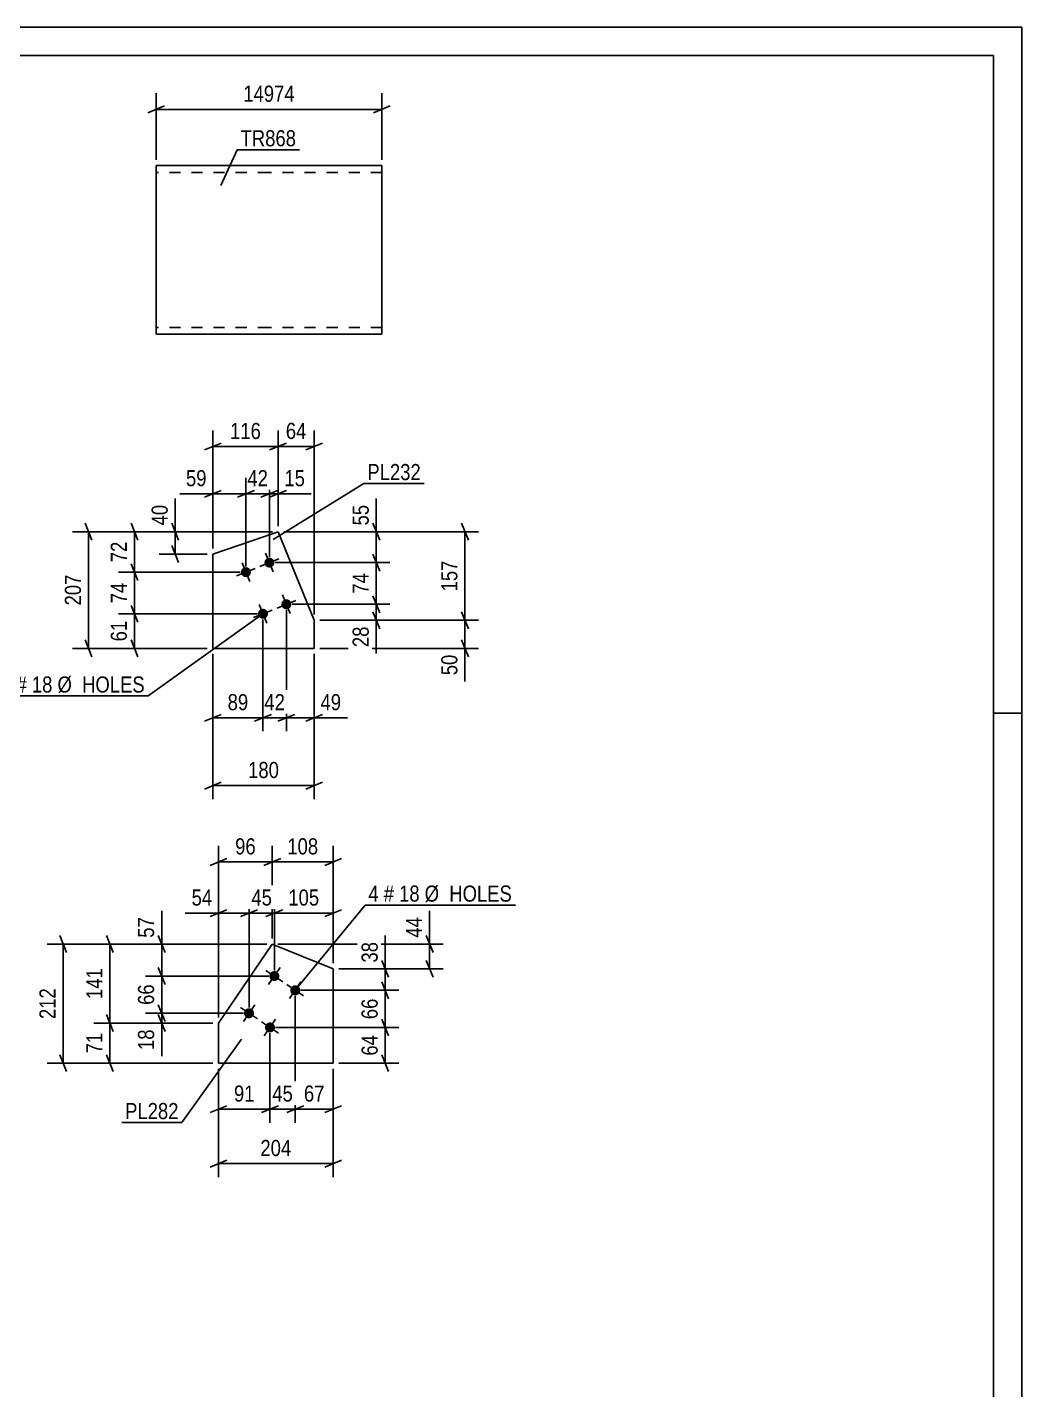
# Model space of a CAD drawing. Header units: millimetres. Extents: x 0 to 594, y 0 to 420.
# Drawn here: x 417.2 to 594, y 177.7 to 420 of the extents above; entities that cross this region are included whole.
import ezdxf

# ---------------------------------------------------------------- set-up
doc = ezdxf.new("R2010")
doc.units = ezdxf.units.MM
doc.linetypes.add('DXK_LINE_DOT2', pattern=[3.9198, 1.9599, -1.9599])
doc.styles.add('Arial Narrow', font='ARIALN.TTF', dxfattribs={"height": 0.2})

# ---------------------------------------------------------------- blocks, each defined once
blk = doc.blocks.new('Unknown-814564987-1163')
at = {"color": 5, "linetype": 'Continuous'}
for p, q in [((594, 420), (0, 420)), ((594, 0), (594, 420)), ((589, 415), (5, 415)), ((589, 5), (589, 415)), ((594, 298), (589, 298))]:
    blk.add_line(p, q, dxfattribs=at)
blk = doc.blocks.new('Part-814564987-10529 - 10528')
at = {"color": 2, "linetype": 'Continuous'}
for p, q in [((461.78, 330.29), (450.19, 326.32)), ((468.2, 314.55), (461.78, 330.29)), ((450.19, 326.32), (450.19, 309.55)), ((468.2, 309.55), (468.2, 314.55)), ((450.19, 309.55), (468.2, 309.55))]:
    blk.add_line(p, q, dxfattribs=at)
blk = doc.blocks.new('Bolt-814564987-10530 - 10528')
at = {"linetype": 'Continuous'}
for points in [[(460.58, 323.97, -1), (459.9, 325.63, -1)], [(456.41, 322.27, -1), (455.73, 323.93, -1)], [(463.6, 316.56, -1), (462.92, 318.23, -1)], [(459.44, 314.86, -1), (458.76, 316.53, -1)]]:
    blk.add_hatch(color=1, dxfattribs=at).paths.add_polyline_path(points)
at = {"color": 1, "linetype": 'Continuous'}
for p, q in [((455.39, 324.77), (456.75, 321.43)), ((461.91, 325.48), (458.57, 324.12)), ((459.56, 326.47), (460.92, 323.13)), ((457.74, 323.78), (454.41, 322.42)), ((464.93, 318.07), (461.6, 316.71)), ((462.58, 319.06), (463.94, 315.73)), ((460.76, 316.37), (457.43, 315.01)), ((458.42, 317.36), (459.78, 314.03))]:
    blk.add_line(p, q, dxfattribs=at)
blk = doc.blocks.new('Part-814564987-10539 - 10538')
at = {"color": 2, "linetype": 'Continuous'}
for p, q in [((451.19, 242.92), (460.76, 256.97)), ((460.76, 256.97), (471.58, 252.55)), ((471.58, 252.55), (471.58, 235.78)), ((451.19, 242.92), (451.19, 235.78)), ((451.19, 235.78), (471.58, 235.78))]:
    blk.add_line(p, q, dxfattribs=at)
blk = doc.blocks.new('Bolt-814564987-10540 - 10538')
at = {"linetype": 'Continuous'}
for points in [[(461.63, 252.02, -1), (460.61, 250.54, -1)], [(465.35, 249.49, -1), (464.33, 248, -1)], [(457.13, 245.41, -1), (456.11, 243.92, -1)], [(460.85, 242.88, -1), (459.83, 241.39, -1)]]:
    blk.add_hatch(color=1, dxfattribs=at).paths.add_polyline_path(points)
at = {"color": 1, "linetype": 'Continuous'}
for p, q in [((459.63, 252.29), (462.61, 250.27)), ((460.11, 249.79), (462.13, 252.77)), ((463.35, 249.76), (466.33, 247.74)), ((463.83, 247.26), (465.85, 250.24)), ((455.13, 245.68), (458.11, 243.65)), ((455.61, 243.18), (457.63, 246.15)), ((458.85, 243.15), (461.83, 241.12)), ((459.33, 240.65), (461.35, 243.62))]:
    blk.add_line(p, q, dxfattribs=at)
blk = doc.blocks.new('Part-814564987-10514 - 10513')
at = {"color": 2, "linetype": 'Continuous'}
for p, q in [((460.12, 395.4), (440.12, 395.4)), ((440.12, 367.8), (440.12, 395.4)), ((480.22, 395.4), (460.22, 395.4)), ((480.22, 395.4), (480.22, 365.4)), ((440.12, 367.8), (440.12, 365.4)), ((460.12, 365.4), (440.12, 365.4)), ((480.22, 365.4), (460.22, 365.4))]:
    blk.add_line(p, q, dxfattribs=at)
at = {"color": 7, "linetype": 'DXK_LINE_DOT2'}
for p, q in [((460.12, 394.2), (440.12, 394.2)), ((480.22, 394.2), (460.22, 394.2)), ((440.12, 365.58), (440.12, 367.8)), ((440.12, 366.6), (440.12, 366.69)), ((460.12, 366.6), (440.12, 366.6)), ((480.22, 366.6), (460.22, 366.6)), ((480.22, 366.6), (480.22, 366.69))]:
    blk.add_line(p, q, dxfattribs=at)
blk = doc.blocks.new('StraightDimension-814564987-11220 - 10528')
at = {"color": 7, "linetype": 'Continuous'}
for p, q in [((450.19, 327.32), (450.19, 348.28)), ((461.78, 331.29), (461.78, 348.28)), ((448.69, 344.83), (451.69, 346.03)), ((450.19, 345.43), (461.78, 345.43)), ((463.28, 346.03), (460.28, 344.83))]:
    blk.add_line(p, q, dxfattribs=at)
at = {"color": 0}
blk.add_wipeout([(459.33, 346.18), (459.33, 350.38), (452.65, 350.38), (452.65, 346.18)], dxfattribs=at)
at = {"color": 3, "style": 'Arial Narrow'}
blk.add_text('116', height=2.863, dxfattribs=at).set_placement((453.25, 346.78))
blk = doc.blocks.new('StraightDimension-814564987-11233 - 10528')
at = {"color": 7, "linetype": 'Continuous'}
for p, q in [((460.78, 330.29), (440.66, 330.29)), ((442.91, 331.79), (444.11, 328.79)), ((443.51, 326.32), (443.51, 330.29)), ((444.11, 324.82), (442.91, 327.82)), ((449.19, 326.32), (440.66, 326.32))]:
    blk.add_line(p, q, dxfattribs=at)
at = {"color": 0}
blk.add_wipeout([(442.76, 335.67), (438.56, 335.67), (438.56, 330.81), (442.76, 330.81)], dxfattribs=at)
at = {"color": 7, "linetype": 'Continuous'}
blk.add_line((443.51, 330.29), (443.51, 336.19), dxfattribs=at)
blk.add_line((443.51, 330.29), (443.51, 336.19), dxfattribs=at)
at = {"color": 3, "style": 'Arial Narrow'}
blk.add_text('40', height=2.863, rotation=90.0002, dxfattribs=at).set_placement((442.16, 331.41))
blk = doc.blocks.new('StraightDimension-814564987-11225 - 10528')
at = {"color": 7, "linetype": 'Continuous'}
for p, q in [((450.19, 308.55), (450.19, 282.74)), ((468.2, 308.55), (468.2, 282.74)), ((451.69, 285.74), (448.69, 284.54)), ((450.19, 285.14), (468.2, 285.14)), ((466.7, 284.54), (469.7, 285.74))]:
    blk.add_line(p, q, dxfattribs=at)
at = {"color": 0}
blk.add_wipeout([(462.54, 285.89), (462.54, 290.09), (455.86, 290.09), (455.86, 285.89)], dxfattribs=at)
at = {"color": 3, "style": 'Arial Narrow'}
blk.add_text('180', height=2.863, dxfattribs=at).set_placement((456.46, 286.49))
blk = doc.blocks.new('StraightDimension-814564987-11219 - 10528')
at = {"color": 7, "linetype": 'Continuous'}
for p, q in [((461.78, 331.29), (461.78, 348.28)), ((468.2, 315.55), (468.2, 348.28)), ((460.28, 344.83), (463.28, 346.03)), ((461.78, 345.43), (468.2, 345.43)), ((469.7, 346.03), (466.7, 344.83))]:
    blk.add_line(p, q, dxfattribs=at)
at = {"color": 0}
blk.add_wipeout([(467.42, 346.18), (467.42, 350.38), (462.56, 350.38), (462.56, 346.18)], dxfattribs=at)
at = {"color": 3, "style": 'Arial Narrow'}
blk.add_text('64', height=2.863, dxfattribs=at).set_placement((463.16, 346.78))
blk = doc.blocks.new('StraightDimension-814564987-11257 - 10528')
at = {"color": 7, "linetype": 'Continuous'}
for p, q in [((460.78, 330.29), (433.4, 330.29)), ((435.65, 331.79), (436.85, 328.79)), ((436.25, 323.1), (436.25, 330.29)), ((455.07, 323.1), (433.4, 323.1)), ((436.85, 321.6), (435.65, 324.6))]:
    blk.add_line(p, q, dxfattribs=at)
at = {"color": 0}
blk.add_wipeout([(435.5, 329.12), (431.3, 329.12), (431.3, 324.27), (435.5, 324.27)], dxfattribs=at)
at = {"color": 3, "style": 'Arial Narrow'}
blk.add_text('72', height=2.863, rotation=90.0002, dxfattribs=at).set_placement((434.9, 324.87))
blk = doc.blocks.new('StraightDimension-814564987-11258 - 10528')
at = {"color": 7, "linetype": 'Continuous'}
for p, q in [((455.07, 323.1), (433.4, 323.1)), ((435.65, 324.6), (436.85, 321.6)), ((436.25, 315.69), (436.25, 323.1)), ((458.1, 315.69), (433.4, 315.69)), ((436.85, 314.19), (435.65, 317.19))]:
    blk.add_line(p, q, dxfattribs=at)
at = {"color": 0}
blk.add_wipeout([(435.5, 321.82), (431.3, 321.82), (431.3, 316.97), (435.5, 316.97)], dxfattribs=at)
at = {"color": 3, "style": 'Arial Narrow'}
blk.add_text('74', height=2.863, rotation=90.0002, dxfattribs=at).set_placement((434.9, 317.57))
blk = doc.blocks.new('StraightDimension-814564987-16255 - 10528')
at = {"color": 7, "linetype": 'Continuous'}
for p, q in [((460.24, 325.8), (460.24, 339.88)), ((461.78, 331.29), (461.78, 339.88)), ((458.74, 336.43), (461.74, 337.63)), ((460.24, 337.03), (461.78, 337.03)), ((463.28, 337.63), (460.28, 336.43))]:
    blk.add_line(p, q, dxfattribs=at)
at = {"color": 0}
blk.add_wipeout([(467.16, 337.78), (467.16, 341.98), (462.31, 341.98), (462.31, 337.78)], dxfattribs=at)
at = {"color": 7, "linetype": 'Continuous'}
blk.add_line((461.78, 337.03), (467.69, 337.03), dxfattribs=at)
blk.add_line((461.78, 337.03), (467.69, 337.03), dxfattribs=at)
at = {"color": 3, "style": 'Arial Narrow'}
blk.add_text('15', height=2.863, dxfattribs=at).set_placement((462.91, 338.38))
blk = doc.blocks.new('StraightDimension-814564987-11259 - 10528')
at = {"color": 7, "linetype": 'Continuous'}
for p, q in [((458.1, 315.69), (433.4, 315.69)), ((435.65, 317.19), (436.85, 314.19)), ((436.25, 309.55), (436.25, 315.69)), ((436.85, 308.05), (435.65, 311.05)), ((449.19, 309.55), (433.4, 309.55))]:
    blk.add_line(p, q, dxfattribs=at)
at = {"color": 0}
blk.add_wipeout([(435.5, 315.05), (431.3, 315.05), (431.3, 310.19), (435.5, 310.19)], dxfattribs=at)
at = {"color": 3, "style": 'Arial Narrow'}
blk.add_text('61', height=2.863, rotation=90.0002, dxfattribs=at).set_placement((434.9, 310.79))
blk = doc.blocks.new('StraightDimension-814564987-11277 - 10528')
at = {"color": 7, "linetype": 'Continuous'}
for p, q in [((460.78, 330.29), (425.24, 330.29)), ((428.69, 328.79), (427.49, 331.79)), ((428.09, 309.55), (428.09, 330.29)), ((427.49, 311.05), (428.69, 308.05)), ((449.19, 309.55), (425.24, 309.55))]:
    blk.add_line(p, q, dxfattribs=at)
at = {"color": 0}
blk.add_wipeout([(427.34, 323.26), (423.14, 323.26), (423.14, 316.58), (427.34, 316.58)], dxfattribs=at)
at = {"color": 3, "style": 'Arial Narrow'}
blk.add_text('207', height=2.863, rotation=90.0002, dxfattribs=at).set_placement((426.74, 317.18))
blk = doc.blocks.new('StraightDimension-814564987-16184 - 10528')
at = {"color": 7, "linetype": 'Continuous'}
for p, q in [((463.26, 316.39), (463.26, 294.8)), ((468.2, 308.55), (468.2, 294.8)), ((461.76, 296.6), (464.76, 297.8)), ((463.26, 297.2), (468.2, 297.2)), ((469.7, 297.8), (466.7, 296.6))]:
    blk.add_line(p, q, dxfattribs=at)
at = {"color": 0}
blk.add_wipeout([(473.58, 297.95), (473.58, 302.15), (468.73, 302.15), (468.73, 297.95)], dxfattribs=at)
at = {"color": 7, "linetype": 'Continuous'}
blk.add_line((468.2, 297.2), (474.11, 297.2), dxfattribs=at)
blk.add_line((468.2, 297.2), (474.11, 297.2), dxfattribs=at)
at = {"color": 3, "style": 'Arial Narrow'}
blk.add_text('49', height=2.863, dxfattribs=at).set_placement((469.33, 298.55))
blk = doc.blocks.new('StraightDimension-814564987-16185 - 10528')
at = {"color": 7, "linetype": 'Continuous'}
for p, q in [((463.26, 316.39), (463.26, 294.8)), ((459.1, 314.69), (459.1, 294.8)), ((457.6, 296.6), (460.6, 297.8)), ((459.1, 297.2), (463.26, 297.2)), ((464.76, 297.8), (461.76, 296.6))]:
    blk.add_line(p, q, dxfattribs=at)
at = {"color": 0}
blk.add_wipeout([(463.61, 297.95), (463.61, 302.15), (458.75, 302.15), (458.75, 297.95)], dxfattribs=at)
at = {"color": 3, "style": 'Arial Narrow'}
blk.add_text('42', height=2.863, dxfattribs=at).set_placement((459.35, 298.55))
blk = doc.blocks.new('StraightDimension-814564987-16186 - 10528')
at = {"color": 7, "linetype": 'Continuous'}
for p, q in [((459.1, 314.69), (459.1, 294.8)), ((450.19, 308.55), (450.19, 294.8)), ((448.69, 296.6), (451.69, 297.8)), ((450.19, 297.2), (459.1, 297.2)), ((460.6, 297.8), (457.6, 296.6))]:
    blk.add_line(p, q, dxfattribs=at)
at = {"color": 0}
blk.add_wipeout([(457.07, 297.95), (457.07, 302.15), (452.22, 302.15), (452.22, 297.95)], dxfattribs=at)
at = {"color": 3, "style": 'Arial Narrow'}
blk.add_text('89', height=2.863, dxfattribs=at).set_placement((452.82, 298.55))
blk = doc.blocks.new('StraightDimension-814564987-16206 - 10528')
at = {"color": 7, "linetype": 'Continuous'}
for p, q in [((462.78, 330.29), (497.41, 330.29)), ((495.61, 328.79), (494.41, 331.79)), ((495.01, 314.55), (495.01, 330.29)), ((494.41, 316.05), (495.61, 313.05)), ((469.2, 314.55), (497.41, 314.55))]:
    blk.add_line(p, q, dxfattribs=at)
at = {"color": 0}
blk.add_wipeout([(494.26, 325.76), (490.06, 325.76), (490.06, 319.08), (494.26, 319.08)], dxfattribs=at)
at = {"color": 3, "style": 'Arial Narrow'}
blk.add_text('157', height=2.863, rotation=90.0002, dxfattribs=at).set_placement((493.66, 319.68))
blk = doc.blocks.new('StraightDimension-814564987-16207 - 10528')
at = {"color": 7, "linetype": 'Continuous'}
for p, q in [((494.41, 316.05), (495.61, 313.05)), ((469.2, 314.55), (497.41, 314.55)), ((495.01, 309.55), (495.01, 314.55)), ((495.61, 308.05), (494.41, 311.05)), ((469.2, 309.55), (497.41, 309.55))]:
    blk.add_line(p, q, dxfattribs=at)
at = {"color": 0}
blk.add_wipeout([(494.26, 309.02), (490.06, 309.02), (490.06, 304.17), (494.26, 304.17)], dxfattribs=at)
at = {"color": 7, "linetype": 'Continuous'}
blk.add_line((495.01, 309.55), (495.01, 303.64), dxfattribs=at)
blk.add_line((495.01, 309.55), (495.01, 303.64), dxfattribs=at)
at = {"color": 3, "style": 'Arial Narrow'}
blk.add_text('50', height=2.863, rotation=90.0002, dxfattribs=at).set_placement((493.66, 304.77))
blk = doc.blocks.new('StraightDimension-814564987-16223 - 10528')
at = {"color": 7, "linetype": 'Continuous'}
for p, q in [((462.78, 330.29), (481.65, 330.29)), ((478.65, 331.79), (479.85, 328.79)), ((479.25, 324.8), (479.25, 330.29)), ((461.24, 324.8), (481.65, 324.8)), ((479.85, 323.3), (478.65, 326.3))]:
    blk.add_line(p, q, dxfattribs=at)
at = {"color": 0}
blk.add_wipeout([(478.5, 335.67), (474.3, 335.67), (474.3, 330.81), (478.5, 330.81)], dxfattribs=at)
at = {"color": 7, "linetype": 'Continuous'}
blk.add_line((479.25, 330.29), (479.25, 336.19), dxfattribs=at)
blk.add_line((479.25, 330.29), (479.25, 336.19), dxfattribs=at)
at = {"color": 3, "style": 'Arial Narrow'}
blk.add_text('55', height=2.863, rotation=90.0002, dxfattribs=at).set_placement((477.9, 331.41))
blk = doc.blocks.new('StraightDimension-814564987-16224 - 10528')
at = {"color": 7, "linetype": 'Continuous'}
for p, q in [((461.24, 324.8), (481.65, 324.8)), ((478.65, 326.3), (479.85, 323.3)), ((479.25, 317.39), (479.25, 324.8)), ((479.85, 315.89), (478.65, 318.89)), ((464.26, 317.39), (481.65, 317.39))]:
    blk.add_line(p, q, dxfattribs=at)
at = {"color": 0}
blk.add_wipeout([(478.5, 323.52), (474.3, 323.52), (474.3, 318.67), (478.5, 318.67)], dxfattribs=at)
at = {"color": 3, "style": 'Arial Narrow'}
blk.add_text('74', height=2.863, rotation=90.0002, dxfattribs=at).set_placement((477.9, 319.27))
blk = doc.blocks.new('StraightDimension-814564987-16225 - 10528')
at = {"color": 7, "linetype": 'Continuous'}
for p, q in [((478.65, 318.89), (479.85, 315.89)), ((464.26, 317.39), (481.65, 317.39)), ((479.85, 313.05), (478.65, 316.05)), ((479.25, 314.55), (479.25, 317.39)), ((469.2, 314.55), (481.65, 314.55))]:
    blk.add_line(p, q, dxfattribs=at)
at = {"color": 0}
blk.add_wipeout([(478.5, 314.02), (474.3, 314.02), (474.3, 309.17), (478.5, 309.17)], dxfattribs=at)
at = {"color": 7, "linetype": 'Continuous'}
blk.add_line((479.25, 314.55), (479.25, 308.64), dxfattribs=at)
blk.add_line((479.25, 314.55), (479.25, 308.64), dxfattribs=at)
at = {"color": 3, "style": 'Arial Narrow'}
blk.add_text('28', height=2.863, rotation=90.0002, dxfattribs=at).set_placement((477.9, 309.77))
blk = doc.blocks.new('StraightDimension-814564987-16256 - 10528')
at = {"color": 7, "linetype": 'Continuous'}
for p, q in [((456.07, 324.1), (456.07, 339.88)), ((460.24, 325.8), (460.24, 339.88)), ((454.57, 336.43), (457.57, 337.63)), ((456.07, 337.03), (460.24, 337.03)), ((461.74, 337.63), (458.74, 336.43))]:
    blk.add_line(p, q, dxfattribs=at)
at = {"color": 0}
blk.add_wipeout([(460.59, 337.78), (460.59, 341.98), (455.73, 341.98), (455.73, 337.78)], dxfattribs=at)
at = {"color": 3, "style": 'Arial Narrow'}
blk.add_text('42', height=2.863, dxfattribs=at).set_placement((456.33, 338.38))
blk = doc.blocks.new('StraightDimension-814564987-16257 - 10528')
at = {"color": 7, "linetype": 'Continuous'}
for p, q in [((450.19, 327.32), (450.19, 339.88)), ((456.07, 324.1), (456.07, 339.88)), ((448.69, 336.43), (451.69, 337.63)), ((450.19, 337.03), (456.07, 337.03)), ((457.57, 337.63), (454.57, 336.43))]:
    blk.add_line(p, q, dxfattribs=at)
at = {"color": 0}
blk.add_wipeout([(449.67, 337.78), (449.67, 341.98), (444.81, 341.98), (444.81, 337.78)], dxfattribs=at)
at = {"color": 7, "linetype": 'Continuous'}
blk.add_line((450.19, 337.03), (444.29, 337.03), dxfattribs=at)
blk.add_line((450.19, 337.03), (444.29, 337.03), dxfattribs=at)
at = {"color": 3, "style": 'Arial Narrow'}
blk.add_text('59', height=2.863, dxfattribs=at).set_placement((445.41, 338.38))
blk = doc.blocks.new('StraightDimension-814564987-11281 - 10538')
at = {"color": 7, "linetype": 'Continuous'}
for p, q in [((460.76, 257.97), (460.76, 274.41)), ((471.58, 253.55), (471.58, 274.41)), ((459.26, 270.96), (462.26, 272.16)), ((460.76, 271.56), (471.58, 271.56)), ((473.08, 272.16), (470.08, 270.96))]:
    blk.add_line(p, q, dxfattribs=at)
at = {"color": 0}
blk.add_wipeout([(469.51, 272.31), (469.51, 276.51), (462.83, 276.51), (462.83, 272.31)], dxfattribs=at)
at = {"color": 3, "style": 'Arial Narrow'}
blk.add_text('108', height=2.863, dxfattribs=at).set_placement((463.43, 272.91))
blk = doc.blocks.new('StraightDimension-814564987-16388 - 10538')
at = {"color": 7, "linetype": 'Continuous'}
for p, q in [((451.19, 243.92), (451.19, 265.31)), ((456.62, 245.67), (456.62, 265.31)), ((449.69, 261.86), (452.69, 263.06)), ((451.19, 262.46), (456.62, 262.46)), ((458.12, 263.06), (455.12, 261.86))]:
    blk.add_line(p, q, dxfattribs=at)
at = {"color": 0}
blk.add_wipeout([(450.67, 263.21), (450.67, 267.41), (445.81, 267.41), (445.81, 263.21)], dxfattribs=at)
at = {"color": 7, "linetype": 'Continuous'}
blk.add_line((451.19, 262.46), (445.29, 262.46), dxfattribs=at)
blk.add_line((451.19, 262.46), (445.29, 262.46), dxfattribs=at)
at = {"color": 3, "style": 'Arial Narrow'}
blk.add_text('54', height=2.863, dxfattribs=at).set_placement((446.41, 263.81))
blk = doc.blocks.new('StraightDimension-814564987-11296 - 10538')
at = {"color": 7, "linetype": 'Continuous'}
for p, q in [((450.19, 242.92), (429.04, 242.92)), ((431.29, 244.42), (432.49, 241.42)), ((431.89, 235.78), (431.89, 242.92)), ((450.19, 235.78), (429.04, 235.78)), ((432.49, 234.28), (431.29, 237.28))]:
    blk.add_line(p, q, dxfattribs=at)
at = {"color": 0}
blk.add_wipeout([(431.14, 241.78), (426.94, 241.78), (426.94, 236.92), (431.14, 236.92)], dxfattribs=at)
at = {"color": 3, "style": 'Arial Narrow'}
blk.add_text('71', height=2.863, rotation=90.0002, dxfattribs=at).set_placement((430.54, 237.52))
blk = doc.blocks.new('StraightDimension-814564987-11287 - 10538')
at = {"color": 7, "linetype": 'Continuous'}
for p, q in [((451.19, 234.78), (451.19, 215.52)), ((471.58, 234.78), (471.58, 215.52)), ((452.69, 218.52), (449.69, 217.32)), ((470.08, 217.32), (473.08, 218.52)), ((451.19, 217.92), (471.58, 217.92))]:
    blk.add_line(p, q, dxfattribs=at)
at = {"color": 0}
blk.add_wipeout([(464.73, 218.67), (464.73, 222.87), (458.04, 222.87), (458.04, 218.67)], dxfattribs=at)
at = {"color": 3, "style": 'Arial Narrow'}
blk.add_text('204', height=2.863, dxfattribs=at).set_placement((458.64, 219.27))
blk = doc.blocks.new('StraightDimension-814564987-11295 - 10538')
at = {"color": 7, "linetype": 'Continuous'}
for p, q in [((459.76, 256.97), (429.04, 256.97)), ((432.49, 255.47), (431.29, 258.47)), ((431.89, 242.92), (431.89, 256.97)), ((450.19, 242.92), (429.04, 242.92)), ((431.29, 244.42), (432.49, 241.42))]:
    blk.add_line(p, q, dxfattribs=at)
at = {"color": 0}
blk.add_wipeout([(431.14, 253.28), (426.94, 253.28), (426.94, 246.6), (431.14, 246.6)], dxfattribs=at)
at = {"color": 3, "style": 'Arial Narrow'}
blk.add_text('141', height=2.863, rotation=90.0002, dxfattribs=at).set_placement((430.54, 247.2))
blk = doc.blocks.new('StraightDimension-814564987-11282 - 10538')
at = {"color": 7, "linetype": 'Continuous'}
for p, q in [((451.19, 243.92), (451.19, 274.41)), ((460.76, 257.97), (460.76, 274.41)), ((449.69, 270.96), (452.69, 272.16)), ((451.19, 271.56), (460.76, 271.56)), ((462.26, 272.16), (459.26, 270.96))]:
    blk.add_line(p, q, dxfattribs=at)
at = {"color": 0}
blk.add_wipeout([(458.4, 272.31), (458.4, 276.51), (453.55, 276.51), (453.55, 272.31)], dxfattribs=at)
at = {"color": 3, "style": 'Arial Narrow'}
blk.add_text('96', height=2.863, dxfattribs=at).set_placement((454.15, 272.91))
blk = doc.blocks.new('StraightDimension-814564987-11291 - 10538')
at = {"color": 7, "linetype": 'Continuous'}
for p, q in [((461.76, 256.97), (491.13, 256.97)), ((488.13, 258.47), (489.33, 255.47)), ((488.73, 252.55), (488.73, 256.97)), ((472.58, 252.55), (491.13, 252.55)), ((489.33, 251.05), (488.13, 254.05))]:
    blk.add_line(p, q, dxfattribs=at)
at = {"color": 0}
blk.add_wipeout([(487.98, 262.35), (483.78, 262.35), (483.78, 257.49), (487.98, 257.49)], dxfattribs=at)
at = {"color": 7, "linetype": 'Continuous'}
blk.add_line((488.73, 256.97), (488.73, 262.88), dxfattribs=at)
blk.add_line((488.73, 256.97), (488.73, 262.88), dxfattribs=at)
at = {"color": 3, "style": 'Arial Narrow'}
blk.add_text('44', height=2.863, rotation=90.0002, dxfattribs=at).set_placement((487.38, 258.09))
blk = doc.blocks.new('StraightDimension-814564987-16441 - 10538')
at = {"color": 7, "linetype": 'Continuous'}
for p, q in [((480.24, 243.63), (481.44, 240.63)), ((461.34, 242.13), (483.24, 242.13)), ((480.84, 235.78), (480.84, 242.13)), ((472.58, 235.78), (483.24, 235.78)), ((481.44, 234.28), (480.24, 237.28))]:
    blk.add_line(p, q, dxfattribs=at)
at = {"color": 0}
blk.add_wipeout([(480.09, 241.39), (475.89, 241.39), (475.89, 236.53), (480.09, 236.53)], dxfattribs=at)
at = {"color": 3, "style": 'Arial Narrow'}
blk.add_text('64', height=2.863, rotation=90.0002, dxfattribs=at).set_placement((479.49, 237.13))
blk = doc.blocks.new('StraightDimension-814564987-11341 - 10538')
at = {"color": 7, "linetype": 'Continuous'}
for p, q in [((459.76, 256.97), (420.72, 256.97)), ((424.17, 255.47), (422.97, 258.47)), ((423.57, 235.78), (423.57, 256.97)), ((450.19, 235.78), (420.72, 235.78)), ((422.97, 237.28), (424.17, 234.28))]:
    blk.add_line(p, q, dxfattribs=at)
at = {"color": 0}
blk.add_wipeout([(422.82, 249.72), (418.62, 249.72), (418.62, 243.03), (422.82, 243.03)], dxfattribs=at)
at = {"color": 3, "style": 'Arial Narrow'}
blk.add_text('212', height=2.863, rotation=90.0002, dxfattribs=at).set_placement((422.22, 243.63))
blk = doc.blocks.new('StraightDimension-814564987-16440 - 10538')
at = {"color": 7, "linetype": 'Continuous'}
for p, q in [((480.24, 250.25), (481.44, 247.25)), ((465.84, 248.75), (483.24, 248.75)), ((480.84, 242.13), (480.84, 248.75)), ((481.44, 240.63), (480.24, 243.63)), ((461.34, 242.13), (483.24, 242.13))]:
    blk.add_line(p, q, dxfattribs=at)
at = {"color": 0}
blk.add_wipeout([(480.09, 247.87), (475.89, 247.87), (475.89, 243.01), (480.09, 243.01)], dxfattribs=at)
at = {"color": 3, "style": 'Arial Narrow'}
blk.add_text('66', height=2.863, rotation=90.0002, dxfattribs=at).set_placement((479.49, 243.61))
blk = doc.blocks.new('StraightDimension-814564987-16333 - 10538')
at = {"color": 7, "linetype": 'Continuous'}
for p, q in [((459.76, 256.97), (438.24, 256.97)), ((440.49, 258.47), (441.69, 255.47)), ((441.09, 251.28), (441.09, 256.97)), ((441.69, 249.78), (440.49, 252.78)), ((460.12, 251.28), (438.24, 251.28))]:
    blk.add_line(p, q, dxfattribs=at)
at = {"color": 0}
blk.add_wipeout([(440.34, 262.35), (436.14, 262.35), (436.14, 257.49), (440.34, 257.49)], dxfattribs=at)
at = {"color": 7, "linetype": 'Continuous'}
blk.add_line((441.09, 256.97), (441.09, 262.88), dxfattribs=at)
blk.add_line((441.09, 256.97), (441.09, 262.88), dxfattribs=at)
at = {"color": 3, "style": 'Arial Narrow'}
blk.add_text('57', height=2.863, rotation=90.0002, dxfattribs=at).set_placement((439.74, 258.09))
blk = doc.blocks.new('StraightDimension-814564987-16334 - 10538')
at = {"color": 7, "linetype": 'Continuous'}
for p, q in [((440.49, 252.78), (441.69, 249.78)), ((460.12, 251.28), (438.24, 251.28)), ((441.09, 244.67), (441.09, 251.28)), ((441.69, 243.17), (440.49, 246.17)), ((455.62, 244.67), (438.24, 244.67))]:
    blk.add_line(p, q, dxfattribs=at)
at = {"color": 0}
blk.add_wipeout([(440.34, 250.4), (436.14, 250.4), (436.14, 245.55), (440.34, 245.55)], dxfattribs=at)
at = {"color": 3, "style": 'Arial Narrow'}
blk.add_text('66', height=2.863, rotation=90.0002, dxfattribs=at).set_placement((439.74, 246.15))
blk = doc.blocks.new('StraightDimension-814564987-16335 - 10538')
at = {"color": 7, "linetype": 'Continuous'}
for p, q in [((440.49, 246.17), (441.69, 243.17)), ((455.62, 244.67), (438.24, 244.67)), ((450.19, 242.92), (438.24, 242.92)), ((441.69, 241.42), (440.49, 244.42)), ((441.09, 242.92), (441.09, 244.67))]:
    blk.add_line(p, q, dxfattribs=at)
at = {"color": 0}
blk.add_wipeout([(440.34, 242.39), (436.14, 242.39), (436.14, 237.53), (440.34, 237.53)], dxfattribs=at)
at = {"color": 7, "linetype": 'Continuous'}
blk.add_line((441.09, 242.92), (441.09, 237.01), dxfattribs=at)
blk.add_line((441.09, 242.92), (441.09, 237.01), dxfattribs=at)
at = {"color": 3, "style": 'Arial Narrow'}
blk.add_text('18', height=2.863, rotation=90.0002, dxfattribs=at).set_placement((439.74, 238.13))
blk = doc.blocks.new('StraightDimension-814564987-16386 - 10538')
at = {"color": 7, "linetype": 'Continuous'}
for p, q in [((461.12, 252.28), (461.12, 265.31)), ((471.58, 253.55), (471.58, 265.31)), ((459.62, 261.86), (462.62, 263.06)), ((461.12, 262.46), (471.58, 262.46)), ((473.08, 263.06), (470.08, 261.86))]:
    blk.add_line(p, q, dxfattribs=at)
at = {"color": 0}
blk.add_wipeout([(469.69, 263.21), (469.69, 267.41), (463.01, 267.41), (463.01, 263.21)], dxfattribs=at)
at = {"color": 3, "style": 'Arial Narrow'}
blk.add_text('105', height=2.863, dxfattribs=at).set_placement((463.61, 263.81))
blk = doc.blocks.new('StraightDimension-814564987-16387 - 10538')
at = {"color": 7, "linetype": 'Continuous'}
for p, q in [((456.62, 245.67), (456.62, 265.31)), ((461.12, 252.28), (461.12, 265.31)), ((455.12, 261.86), (458.12, 263.06)), ((456.62, 262.46), (461.12, 262.46)), ((462.62, 263.06), (459.62, 261.86))]:
    blk.add_line(p, q, dxfattribs=at)
at = {"color": 0}
blk.add_wipeout([(461.3, 263.21), (461.3, 267.41), (456.44, 267.41), (456.44, 263.21)], dxfattribs=at)
at = {"color": 3, "style": 'Arial Narrow'}
blk.add_text('45', height=2.863, dxfattribs=at).set_placement((457.04, 263.81))
blk = doc.blocks.new('StraightDimension-814564987-16417 - 10538')
at = {"color": 7, "linetype": 'Continuous'}
for p, q in [((464.84, 247.75), (464.84, 225.2)), ((471.58, 234.78), (471.58, 225.2)), ((463.34, 227), (466.34, 228.2)), ((473.08, 228.2), (470.08, 227)), ((464.84, 227.6), (471.58, 227.6))]:
    blk.add_line(p, q, dxfattribs=at)
at = {"color": 0}
blk.add_wipeout([(470.64, 228.35), (470.64, 232.55), (465.78, 232.55), (465.78, 228.35)], dxfattribs=at)
at = {"color": 3, "style": 'Arial Narrow'}
blk.add_text('67', height=2.863, dxfattribs=at).set_placement((466.38, 228.95))
blk = doc.blocks.new('StraightDimension-814564987-16418 - 10538')
at = {"color": 7, "linetype": 'Continuous'}
for p, q in [((464.84, 247.75), (464.84, 225.2)), ((460.34, 241.13), (460.34, 225.2)), ((458.84, 227), (461.84, 228.2)), ((466.34, 228.2), (463.34, 227)), ((460.34, 227.6), (464.84, 227.6))]:
    blk.add_line(p, q, dxfattribs=at)
at = {"color": 0}
blk.add_wipeout([(465.02, 228.35), (465.02, 232.55), (460.16, 232.55), (460.16, 228.35)], dxfattribs=at)
at = {"color": 3, "style": 'Arial Narrow'}
blk.add_text('45', height=2.863, dxfattribs=at).set_placement((460.76, 228.95))
blk = doc.blocks.new('StraightDimension-814564987-16419 - 10538')
at = {"color": 7, "linetype": 'Continuous'}
for p, q in [((460.34, 241.13), (460.34, 225.2)), ((451.19, 234.78), (451.19, 225.2)), ((449.69, 227), (452.69, 228.2)), ((461.84, 228.2), (458.84, 227)), ((451.19, 227.6), (460.34, 227.6))]:
    blk.add_line(p, q, dxfattribs=at)
at = {"color": 0}
blk.add_wipeout([(458.2, 228.35), (458.2, 232.55), (453.34, 232.55), (453.34, 228.35)], dxfattribs=at)
at = {"color": 3, "style": 'Arial Narrow'}
blk.add_text('91', height=2.863, dxfattribs=at).set_placement((453.94, 228.95))
blk = doc.blocks.new('StraightDimension-814564987-16439 - 10538')
at = {"color": 7, "linetype": 'Continuous'}
for p, q in [((472.58, 252.55), (483.24, 252.55)), ((480.24, 254.05), (481.44, 251.05)), ((480.84, 248.75), (480.84, 252.55)), ((481.44, 247.25), (480.24, 250.25)), ((465.84, 248.75), (483.24, 248.75))]:
    blk.add_line(p, q, dxfattribs=at)
at = {"color": 0}
blk.add_wipeout([(480.09, 257.93), (475.89, 257.93), (475.89, 253.08), (480.09, 253.08)], dxfattribs=at)
at = {"color": 7, "linetype": 'Continuous'}
blk.add_line((480.84, 252.55), (480.84, 258.46), dxfattribs=at)
blk.add_line((480.84, 252.55), (480.84, 258.46), dxfattribs=at)
at = {"color": 3, "style": 'Arial Narrow'}
blk.add_text('38', height=2.863, rotation=90.0002, dxfattribs=at).set_placement((479.49, 253.68))
blk = doc.blocks.new('StraightDimension-814564987-11215 - 10513')
at = {"color": 7, "linetype": 'Continuous'}
for p, q in [((440.12, 396.4), (440.12, 408.25)), ((480.22, 396.4), (480.22, 408.25)), ((441.62, 406), (438.62, 404.8)), ((440.12, 405.4), (480.22, 405.4)), ((478.72, 404.8), (481.72, 406))]:
    blk.add_line(p, q, dxfattribs=at)
at = {"color": 0}
blk.add_wipeout([(465.34, 406.15), (465.34, 410.35), (455, 410.35), (455, 406.15)], dxfattribs=at)
at = {"color": 3, "style": 'Arial Narrow'}
blk.add_text('14974', height=2.863, dxfattribs=at).set_placement((455.6, 406.75))
blk = doc.blocks.new('Mark-814564987-11481 - 10528')
at = {"color": 0}
blk.add_wipeout([(487.16, 339.47), (487.16, 342.47), (477.66, 342.47), (477.66, 339.47)], dxfattribs=at)
blk.add_wipeout([(487.16, 339.47), (487.16, 342.47), (477.66, 342.47), (477.66, 339.47)], dxfattribs=at)
at = {"color": 30, "linetype": 'Continuous'}
for p, q in [((460.91, 328.92), (477.06, 338.87)), ((477.06, 338.87), (487.76, 338.87))]:
    blk.add_line(p, q, dxfattribs=at)
at = {"color": 3, "style": 'Arial Narrow'}
blk.add_text('PL232', height=2.863, dxfattribs=at).set_placement((477.66, 339.47))
blk = doc.blocks.new('Mark-814564987-11484 - 10528')
at = {"color": 0}
blk.add_wipeout([(414.38, 301.69), (414.38, 304.69), (412.56, 304.69), (412.56, 301.69)], dxfattribs=at)
blk.add_wipeout([(414.38, 301.69), (414.38, 304.69), (412.56, 304.69), (412.56, 301.69)], dxfattribs=at)
blk.add_wipeout([(417.11, 301.69), (417.11, 304.69), (415.28, 304.69), (415.28, 301.69)], dxfattribs=at)
blk.add_wipeout([(417.11, 301.69), (417.11, 304.69), (415.28, 304.69), (415.28, 301.69)], dxfattribs=at)
at = {"color": 3, "style": 'Arial Narrow'}
blk.add_text('4', height=2.86, dxfattribs=at).set_placement((412.56, 301.69))
at = {"color": 0}
blk.add_wipeout([(421.67, 301.69), (421.67, 304.69), (418.01, 304.69), (418.01, 301.69)], dxfattribs=at)
blk.add_wipeout([(421.67, 301.69), (421.67, 304.69), (418.01, 304.69), (418.01, 301.69)], dxfattribs=at)
at = {"color": 3, "style": 'Arial Narrow'}
blk.add_text('#', height=2.86, dxfattribs=at).set_placement((415.28, 301.69))
at = {"color": 0}
blk.add_wipeout([(438.1, 301.69), (438.1, 304.69), (422.57, 304.69), (422.57, 301.69)], dxfattribs=at)
blk.add_wipeout([(438.1, 301.69), (438.1, 304.69), (422.57, 304.69), (422.57, 301.69)], dxfattribs=at)
at = {"color": 7, "linetype": 'Continuous'}
for p in [(459.1, 315.69), (411.96, 301.09)]:
    blk.add_line(p, (438.7, 301.09), dxfattribs=at)
at = {"color": 3, "style": 'Arial Narrow'}
for s, p in [('18', (418.01, 301.69)), ('Ø  HOLES', (422.57, 301.69))]:
    blk.add_text(s, height=2.863, dxfattribs=at).set_placement(p)
blk = doc.blocks.new('Mark-814564987-11488 - 10538')
at = {"color": 0}
blk.add_wipeout([(479.67, 264.51), (479.67, 267.51), (477.84, 267.51), (477.84, 264.51)], dxfattribs=at)
blk.add_wipeout([(479.67, 264.51), (479.67, 267.51), (477.84, 267.51), (477.84, 264.51)], dxfattribs=at)
at = {"color": 7, "linetype": 'Continuous'}
blk.add_line((464.84, 248.75), (477.24, 263.91), dxfattribs=at)
at = {"color": 0}
blk.add_wipeout([(482.4, 264.51), (482.4, 267.51), (480.57, 267.51), (480.57, 264.51)], dxfattribs=at)
blk.add_wipeout([(482.4, 264.51), (482.4, 267.51), (480.57, 267.51), (480.57, 264.51)], dxfattribs=at)
at = {"color": 3, "style": 'Arial Narrow'}
blk.add_text('4', height=2.86, dxfattribs=at).set_placement((477.84, 264.51))
at = {"color": 0}
blk.add_wipeout([(486.95, 264.51), (486.95, 267.51), (483.3, 267.51), (483.3, 264.51)], dxfattribs=at)
blk.add_wipeout([(486.95, 264.51), (486.95, 267.51), (483.3, 267.51), (483.3, 264.51)], dxfattribs=at)
at = {"color": 3, "style": 'Arial Narrow'}
blk.add_text('#', height=2.86, dxfattribs=at).set_placement((480.57, 264.51))
at = {"color": 0}
blk.add_wipeout([(503.38, 264.51), (503.38, 267.51), (487.85, 267.51), (487.85, 264.51)], dxfattribs=at)
blk.add_wipeout([(503.38, 264.51), (503.38, 267.51), (487.85, 267.51), (487.85, 264.51)], dxfattribs=at)
at = {"color": 7, "linetype": 'Continuous'}
blk.add_line((477.24, 263.91), (503.98, 263.91), dxfattribs=at)
at = {"color": 3, "style": 'Arial Narrow'}
for s, p in [('18', (483.3, 264.51)), ('Ø  HOLES', (487.85, 264.51))]:
    blk.add_text(s, height=2.863, dxfattribs=at).set_placement(p)
blk = doc.blocks.new('Mark-814564987-11485 - 10538')
at = {"color": 0}
blk.add_wipeout([(444.09, 225.84), (444.09, 228.84), (434.59, 228.84), (434.59, 225.84)], dxfattribs=at)
blk.add_wipeout([(444.09, 225.84), (444.09, 228.84), (434.59, 228.84), (434.59, 225.84)], dxfattribs=at)
at = {"color": 30, "linetype": 'Continuous'}
for p in [(455.3, 240.05), (433.99, 225.24)]:
    blk.add_line(p, (444.69, 225.24), dxfattribs=at)
at = {"color": 3, "style": 'Arial Narrow'}
blk.add_text('PL282', height=2.863, dxfattribs=at).set_placement((434.59, 225.84))
blk = doc.blocks.new('Mark-814564987-11454 - 10513')
at = {"color": 0}
blk.add_wipeout([(464.99, 398.83), (464.99, 401.83), (455.12, 401.83), (455.12, 398.83)], dxfattribs=at)
blk.add_wipeout([(464.99, 398.83), (464.99, 401.83), (455.12, 401.83), (455.12, 398.83)], dxfattribs=at)
at = {"color": 30, "linetype": 'Continuous'}
for p, q in [((451.6, 391.85), (454.52, 398.23)), ((454.52, 398.23), (465.59, 398.23))]:
    blk.add_line(p, q, dxfattribs=at)
at = {"color": 3, "style": 'Arial Narrow'}
blk.add_text('TR868', height=2.863, dxfattribs=at).set_placement((455.12, 398.83))

msp = doc.modelspace()

# ---------------------------------------------------------------- block references
for name in ['Unknown-814564987-1163', 'Part-814564987-10514 - 10513', 'Part-814564987-10529 - 10528', 'Bolt-814564987-10530 - 10528', 'Part-814564987-10539 - 10538', 'Bolt-814564987-10540 - 10538']:
    msp.add_blockref(name, (0, 0))

# ---------------------------------------------------------------- next in the draw order: block references
for name in ['StraightDimension-814564987-11215 - 10513', 'StraightDimension-814564987-11220 - 10528', 'StraightDimension-814564987-11225 - 10528', 'StraightDimension-814564987-11281 - 10538']:
    msp.add_blockref(name, (0, 0))

# ---------------------------------------------------------------- next in the draw order: block references
for name in ['Mark-814564987-11454 - 10513', 'StraightDimension-814564987-11233 - 10528', 'StraightDimension-814564987-16388 - 10538']:
    msp.add_blockref(name, (0, 0))

# ---------------------------------------------------------------- next in the draw order: block references
for name in ['StraightDimension-814564987-11219 - 10528', 'StraightDimension-814564987-11296 - 10538']:
    msp.add_blockref(name, (0, 0))

# ---------------------------------------------------------------- next in the draw order: block references
for name in ['StraightDimension-814564987-11257 - 10528', 'StraightDimension-814564987-11295 - 10538', 'StraightDimension-814564987-11287 - 10538']:
    msp.add_blockref(name, (0, 0))

# ---------------------------------------------------------------- next in the draw order: block references
for name in ['StraightDimension-814564987-11258 - 10528', 'StraightDimension-814564987-11282 - 10538']:
    msp.add_blockref(name, (0, 0))

# ---------------------------------------------------------------- next in the draw order: block references
for name in ['StraightDimension-814564987-16255 - 10528', 'StraightDimension-814564987-11259 - 10528', 'StraightDimension-814564987-11291 - 10538', 'StraightDimension-814564987-11341 - 10538', 'StraightDimension-814564987-16441 - 10538']:
    msp.add_blockref(name, (0, 0))

# ---------------------------------------------------------------- next in the draw order: block references
for name in ['StraightDimension-814564987-11277 - 10528', 'StraightDimension-814564987-16333 - 10538', 'StraightDimension-814564987-16440 - 10538']:
    msp.add_blockref(name, (0, 0))

# ---------------------------------------------------------------- next in the draw order: block references
for name in ['StraightDimension-814564987-16184 - 10528', 'StraightDimension-814564987-16334 - 10538']:
    msp.add_blockref(name, (0, 0))

# ---------------------------------------------------------------- next in the draw order: block references
for name in ['StraightDimension-814564987-16185 - 10528', 'StraightDimension-814564987-16386 - 10538', 'StraightDimension-814564987-16335 - 10538']:
    msp.add_blockref(name, (0, 0))

# ---------------------------------------------------------------- next in the draw order: block references
for name in ['StraightDimension-814564987-16206 - 10528', 'StraightDimension-814564987-16186 - 10528', 'StraightDimension-814564987-16387 - 10538']:
    msp.add_blockref(name, (0, 0))

# ---------------------------------------------------------------- next in the draw order: block references
for name in ['StraightDimension-814564987-16223 - 10528', 'Mark-814564987-11484 - 10528', 'StraightDimension-814564987-16207 - 10528', 'StraightDimension-814564987-16417 - 10538']:
    msp.add_blockref(name, (0, 0))

# ---------------------------------------------------------------- next in the draw order: block references
for name in ['StraightDimension-814564987-16224 - 10528', 'StraightDimension-814564987-16418 - 10538']:
    msp.add_blockref(name, (0, 0))

# ---------------------------------------------------------------- next in the draw order: block references
for name in ['StraightDimension-814564987-16256 - 10528', 'StraightDimension-814564987-16225 - 10528', 'StraightDimension-814564987-16439 - 10538', 'StraightDimension-814564987-16419 - 10538']:
    msp.add_blockref(name, (0, 0))

# ---------------------------------------------------------------- next in the draw order: block references
for name in ['StraightDimension-814564987-16257 - 10528', 'Mark-814564987-11481 - 10528', 'Mark-814564987-11488 - 10538', 'Mark-814564987-11485 - 10538']:
    msp.add_blockref(name, (0, 0))

doc.saveas('drawing.dxf')
